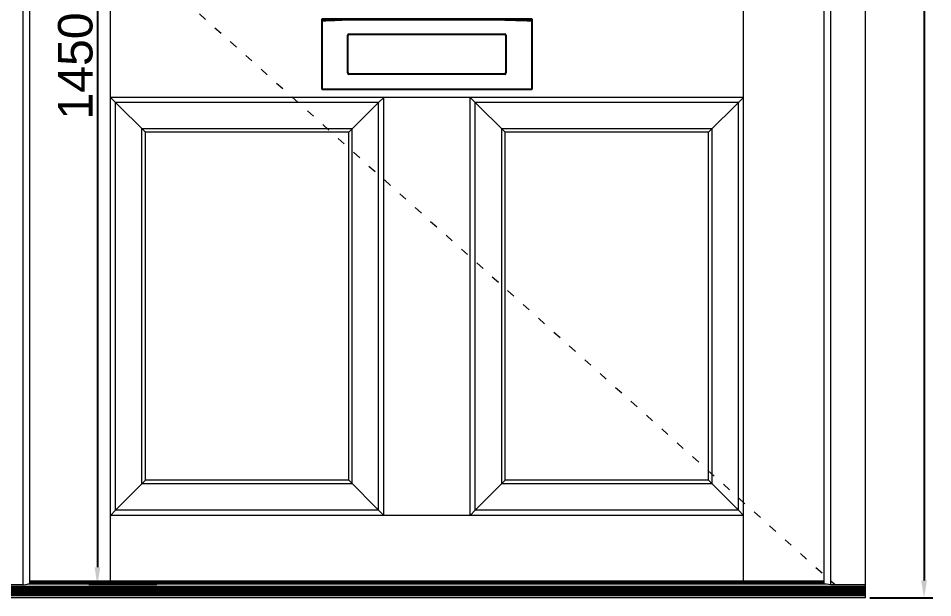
# Model space of a CAD drawing. Header units: millimetres. Extents: x 0 to 182016, y 11 to 3710.
# Drawn here: x 8439 to 9764, y 807 to 1646 of the extents above; entities that cross this region are included whole.
import ezdxf

# ---------------------------------------------------------------- set-up
doc = ezdxf.new("R2010")
doc.units = ezdxf.units.MM
doc.linetypes.add('ACAD_ISO03W100', pattern=[30, 12, -18])
doc.styles.get("Standard").update_dxf_attribs({"font": 'arial.ttf'})
doc.dimstyles.new('Padidinti matmenys', dxfattribs={"dimscale": 10, "dimtxt": 5, "dimasz": 2.5, "dimexe": 1.25, "dimexo": 0.625, "dimtad": 1, "dimdec": 1, "dimtxsty": 'Standard', "dimcen": 2.5, "dimadec": 0, "dimazin": 0, "dimtfac": 1, "dimtdec": 1, "dimtmove": 0, "dimatfit": 3, "dimfxl": 1, "dimarcsym": 0})

# ---------------------------------------------------------------- blocks, each defined once
blk = doc.blocks.new('*D1325')
at = {"color": 0, "lineweight": -2, "transparency": 16777216}
for p, q in [((9037.6, 3356.6), (9763.8, 3356.6)), ((9751.3, 3331.6), (9751.3, 831.6)), ((9672.6, 806.6), (9763.8, 806.6))]:
    blk.add_line(p, q, dxfattribs=at)
at = {"color": 0, "transparency": 16777216}
for points in [[(9747.1, 3331.6), (9755.5, 3331.6), (9751.3, 3356.6)], [(9747.1, 831.6), (9755.5, 831.6), (9751.3, 806.6)]]:
    blk.add_solid(points, dxfattribs=at)
at = {"layer": 'Defpoints', "color": 0, "transparency": 16777216}
for p in [(9031.3, 3356.6), (9666.3, 806.6), (9751.3, 806.6)]:
    blk.add_point(p, dxfattribs=at)
at = {"color": 0, "lineweight": 5, "transparency": 16777216, "insert": (9719.5, 1963.1), "char_height": 50, "attachment_point": 5, "rotation": 90}
blk.add_mtext('2550', dxfattribs=at)
blk = doc.blocks.new('*D1326')
at = {"color": 0, "lineweight": -2, "transparency": 16777216}
for p, q in [((8500.6, 2275.6), (8566.4, 2275.6)), ((8553.9, 2250.6), (8553.9, 850.6)), ((8640, 825.6), (8541.4, 825.6))]:
    blk.add_line(p, q, dxfattribs=at)
at = {"color": 0, "transparency": 16777216}
for points in [[(8549.8, 2250.6), (8558.1, 2250.6), (8553.9, 2275.6)], [(8549.8, 850.6), (8558.1, 850.6), (8553.9, 825.6)]]:
    blk.add_solid(points, dxfattribs=at)
at = {"layer": 'Defpoints', "color": 0, "transparency": 16777216}
for p in [(8494.3, 2275.6), (8553.9, 825.6), (8646.3, 825.6)]:
    blk.add_point(p, dxfattribs=at)
at = {"color": 0, "lineweight": 5, "transparency": 16777216, "insert": (8522.2, 1576.9), "char_height": 50, "attachment_point": 5, "rotation": 90}
blk.add_mtext('1450', dxfattribs=at)
blk = doc.blocks.new('P7502')
for p, q in [((583602.6, 297352.6), (583602.6, 297350.6)), ((583907.4, 297352.6), (583602.6, 297352.6)), ((583602.6, 297350.6), (583602.6, 297251)), ((583907.4, 297350.6), (583907.4, 297352.6)), ((583907.4, 297251), (583907.4, 297350.6)), ((583640.6, 297274.5), (583640.6, 297329.1)), ((583642.1, 297330.6), (583867.9, 297330.6)), ((583869.4, 297329.1), (583869.4, 297274.5)), ((583867.9, 297273), (583642.1, 297273)), ((583602.6, 297251), (583907.4, 297251))]:
    blk.add_line(p, q)
for centre, start, end in [((583642.1, 297329.1), 90, 180), ((583867.9, 297329.1), 0, 90), ((583642.1, 297274.5), 180, 270), ((583867.9, 297274.5), 270, 0)]:
    blk.add_arc(centre, 1.5, start, end)
blk.add_open_spline([(583602.6, 297350.6), (583604.6, 297350.6), (583606.5, 297350.7), (583614.3, 297350.8), (583620.2, 297351.1), (583628, 297351.5), (583629.9, 297351.6), (583639.7, 297351.9), (583647.5, 297351.9), (583665.5, 297352.1), (583675.6, 297352.1), (583693.3, 297352.1), (583700.9, 297352.1), (583714.2, 297352.1), (583720, 297352.1), (583730.5, 297352.1), (583735.3, 297352.1), (583743.1, 297352.1), (583746.2, 297352.1), (583751.2, 297352.1), (583753.1, 297352.1), (583755, 297352.1), (583761.2, 297352.1), (583767.4, 297352.1), (583783.5, 297352.1), (583793.4, 297352.1), (583817.8, 297352.1), (583832.2, 297352.1), (583854.8, 297351.9), (583862.9, 297351.8), (583873.4, 297351.6), (583875.9, 297351.5), (583885.6, 297351.1), (583892.9, 297350.8), (583902.6, 297350.7), (583905, 297350.6), (583907.4, 297350.6)], degree=3, knots=[-30.48, -30.48, -30.48, -30.48, -29.894784, -29.894784, -28.139136, -28.139136, -27.55392, -27.55392, -25.20635, -25.20635, -22.165178, -22.165178, -19.90344, -19.90344, -18.163642, -18.163642, -16.737787, -16.737787, -15.816072, -15.816072, -15.24, -15.24, -15.24, -13.38133, -13.38133, -10.407457, -10.407457, -6.077102, -6.077102, -3.64236, -3.64236, -2.913888, -2.913888, -0.728472, -0.728472, 0, 0, 0, 0])

msp = doc.modelspace()

# ---------------------------------------------------------------- linework, layer by layer
at = {"lineweight": 5}
for p, q in [((8446.3026384, 825.3032541), (8446.3026384, 2903.6635153)), ((9616.3345761, 825.3032541), (9616.3354087, 2903.6635153)), ((9666.3344797, 806.5528202), (9666.3344797, 2906.6060077)), ((8456.3026384, 826.6759213), (8456.3026384, 2834.6060072)), ((8572.9855441, 825.5614001), (8572.9855441, 2834.6060072)), ((9489.6515736, 825.5597488), (9489.6515736, 2834.6060072)), ((9606.3344793, 826.6759213), (9606.3344793, 2834.6060072)), ((9489.6515736, 1531.4436689), (8572.9855441, 1531.4436689)), ((8580.3011463, 1524.1265746), (8572.9855441, 1531.4436689)), ((8580.3011463, 933.5597488), (8580.3011463, 1524.1265746)), ((8961.3178128, 1524.1265746), (8580.3011463, 1524.1265746)), ((8623.4316649, 1480.9957962), (8580.3011463, 1524.1265746)), ((8918.1871938, 1480.9957962), (8961.3178128, 1524.1265746)), ((8961.3178128, 1524.1265746), (8968.6349071, 1531.4436689)), ((8961.3178128, 933.5597488), (8961.3178128, 1524.1265746)), ((8968.6349071, 925.4613226), (8968.6349071, 1531.4436689)), ((9094.0007185, 925.4613226), (9094.0007185, 1531.4436689)), ((9101.3178128, 1524.1265746), (9094.0007185, 1531.4436689)), ((9101.3178128, 933.5597488), (9101.3178128, 1524.1265746)), ((9482.3344793, 1524.1265746), (9101.3178128, 1524.1265746)), ((9144.4483314, 1480.9957962), (9101.3178128, 1524.1265746)), ((9439.2038603, 1480.9957962), (9482.3344793, 1524.1265746)), ((9489.6515736, 1531.4436689), (9482.3344793, 1524.1265746)), ((9482.3344793, 933.5597488), (9482.3344793, 1524.1265746)), ((8618.4836646, 971.775919), (8618.4836646, 1485.9438264)), ((8923.1351758, 1485.9437966), (8618.4836944, 1485.9437966)), ((8923.1351941, 971.7759305), (8923.1351941, 1485.9438148)), ((9139.5003311, 971.775919), (9139.5003311, 1485.9438264)), ((9444.1518423, 1485.9437966), (9139.5003609, 1485.9437966)), ((9444.1518606, 971.7759305), (9444.1518606, 1485.9438148)), ((8918.1871938, 1480.9957962), (8623.4316649, 1480.9957962)), ((8623.4316649, 976.7239194), (8623.4316649, 1480.9957962)), ((8918.1871938, 976.7239194), (8918.1871938, 1480.9957962)), ((9439.2038603, 1480.9957962), (9144.4483314, 1480.9957962)), ((9144.4483314, 976.7239194), (9144.4483314, 1480.9957962)), ((9439.2038603, 976.7239194), (9439.2038603, 1480.9957962)), ((8623.4316649, 976.7239194), (8580.3011463, 933.5934008)), ((8923.1352056, 971.775919), (8618.4836646, 971.775919)), ((8918.1871938, 976.7239194), (8623.4316649, 976.7239194)), ((8918.1871938, 976.7239194), (8961.3178128, 933.5934008)), ((9144.4483314, 976.7239194), (9101.3178128, 933.5934008)), ((9444.1518721, 971.775919), (9139.5003311, 971.775919)), ((9439.2038603, 976.7239194), (9144.4483314, 976.7239194)), ((9439.2038603, 976.7239194), (9482.3344793, 933.5934008)), ((8580.3026384, 933.5614001), (8572.9855441, 925.4629739)), ((8961.3178128, 933.5597488), (8580.3011463, 933.5597488)), ((8961.3178128, 933.5597488), (8968.6349071, 925.4613226)), ((9101.3178128, 933.5597488), (9094.0007185, 925.4613226)), ((9482.3344793, 933.5597488), (9101.3178128, 933.5597488)), ((9482.3344793, 933.5597488), (9489.6515736, 925.4613226)), ((9489.6515736, 925.4613226), (8572.984052, 925.4613226)), ((8446.3026384, 825.3032541), (8396.3026384, 825.3032541)), ((9666.3344797, 822.8042772), (8396.3026384, 822.8053237)), ((9666.3344797, 822.1177987), (8396.3026384, 822.1188451)), ((9666.3344797, 821.4019581), (8396.3026384, 821.4030046)), ((8446.3026384, 825.4446755), (8456.3026384, 826.6759213)), ((9609.9484824, 826.230953), (8452.6964647, 826.2319127)), ((9606.3344793, 830.6543349), (8456.3026384, 830.655289)), ((9606.3344793, 829.1788906), (8456.3026384, 829.1798448)), ((9606.3344793, 827.7064), (8456.3026384, 827.7073542)), ((9606.3344793, 826.6759213), (8456.3026384, 826.6759213)), ((9616.3345761, 825.4446755), (9606.3344793, 826.6759213)), ((9666.3344797, 825.3032541), (9616.3345743, 825.3032541)), ((9666.3344797, 820.4201457), (8396.3026384, 820.4211921)), ((9666.3344797, 819.2889851), (8396.3026384, 819.2900315)), ((9666.3344797, 818.7975666), (8396.3026384, 818.7992179)), ((9666.3344797, 818.5083851), (8396.3026384, 818.5100364)), ((9666.3344797, 817.5543401), (8396.3026384, 817.5559915)), ((9666.3344797, 816.6002951), (8396.3026384, 816.6019465)), ((9666.3344797, 815.6462502), (8396.3026384, 815.6479015)), ((9666.3344797, 814.6922052), (8396.3026384, 814.6938565)), ((9666.3344797, 813.7381602), (8396.3026384, 813.7398116)), ((9666.3344797, 812.7841152), (8396.3026384, 812.7857666)), ((9666.3344797, 811.8300702), (8396.3026384, 811.8317216)), ((9666.3344797, 811.1372033), (8396.3026384, 811.1388547)), ((9666.3344797, 810.1406326), (8396.3026384, 810.1422839)), ((9666.3344797, 809.4528202), (8396.3026384, 809.4544716)), ((9666.3344797, 806.5528202), (8396.3026384, 806.5544716)), ((9666.3344797, 806.5528202), (8396.3026384, 806.5544716))]:
    msp.add_line(p, q, dxfattribs=at)
at = {"linetype": 'ACAD_ISO03W100', "lineweight": 5}
msp.add_line((8456.3026384, 1872.9909643), (9622.3344793, 825.5597488), dxfattribs=at)

# ---------------------------------------------------------------- block references
msp.add_blockref('P7502', (-574723.7056244, -295707.6959791))

# ---------------------------------------------------------------- dimensions: what is measured, and where the dimension line sits
at = {"color": 1, "lineweight": 5}
for base, p1, p2, picture, middle in [((9751.2840324, 806.5544716), (9031.318559, 3356.579927), (9666.3344797, 806.5544716), '*D1325', (9751.2840324, 1963.0671993)), ((8553.9292884, 825.5603346), (8494.3026384, 2275.5603346), (8646.2709563, 825.5603346), '*D1326', (8553.9292884, 1576.8603346))]:
    dim = msp.add_linear_dim(base=base, p1=p1, p2=p2, angle=90, dimstyle='Padidinti matmenys', dxfattribs=at)
    dim.commit()
    dim.dimension.update_dxf_attribs({"geometry": picture, "text_midpoint": middle, "dimtype": 160})

doc.saveas('drawing.dxf')
